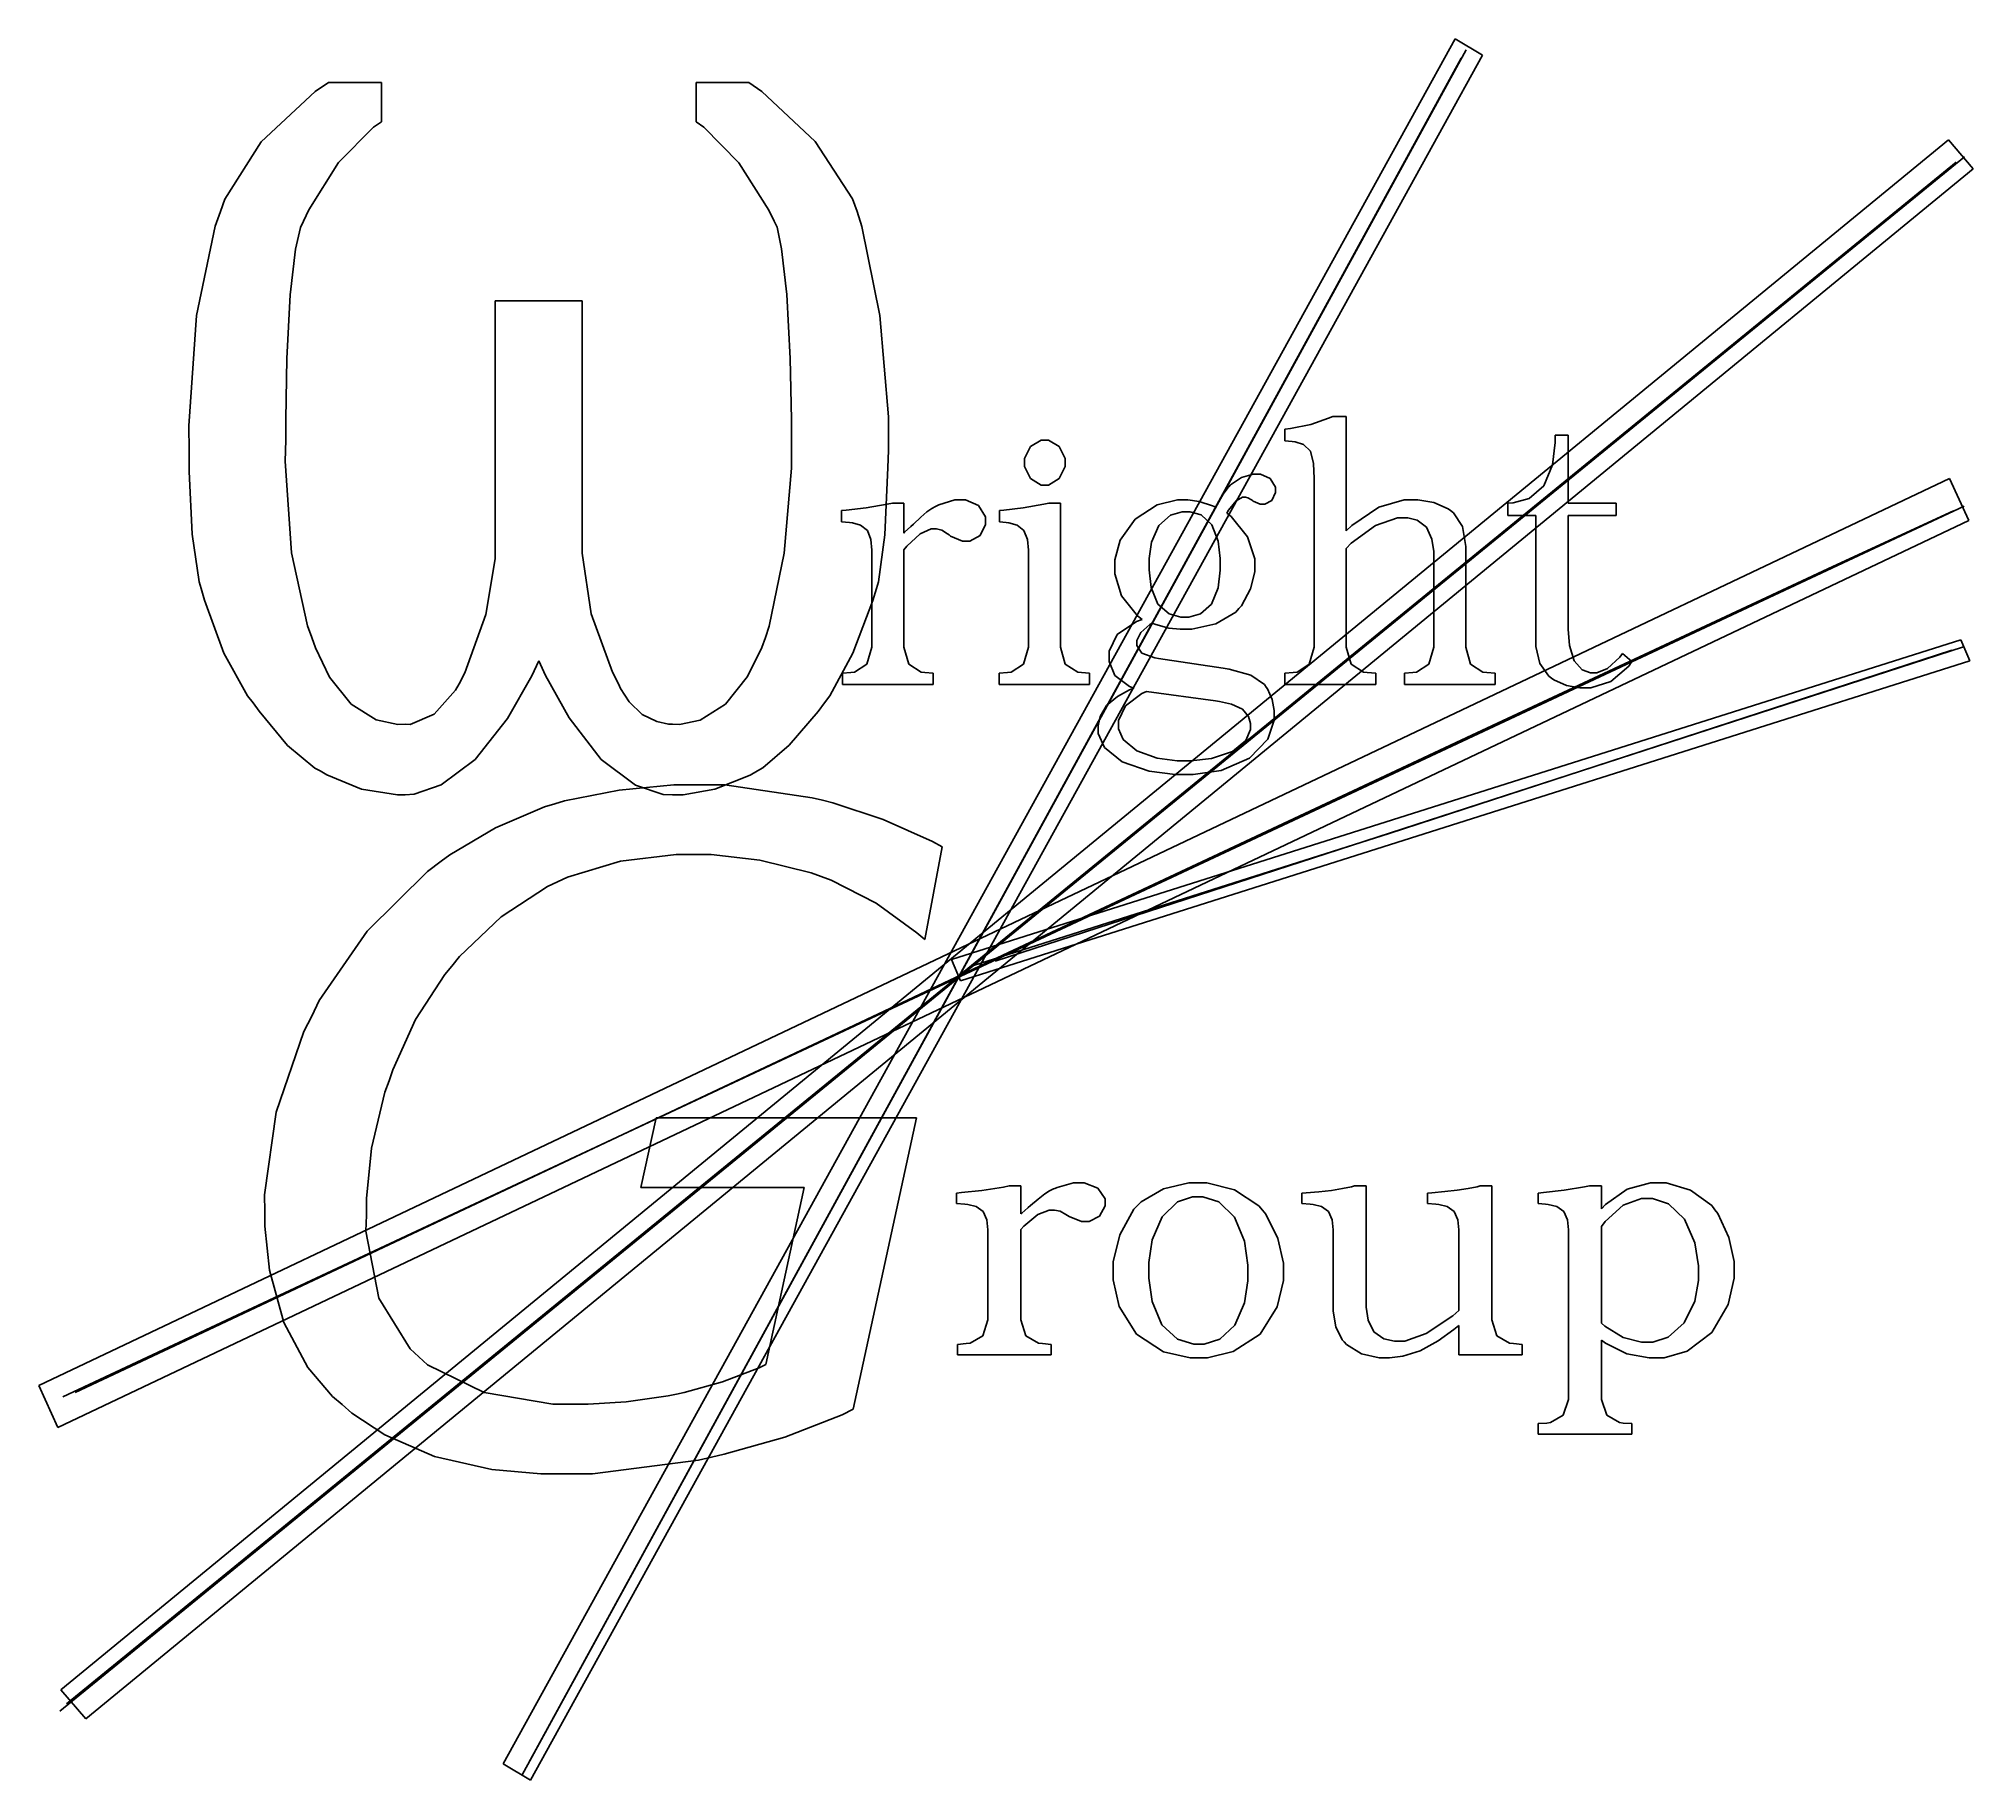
# Model space of a CAD drawing. Extents: x -0.8 to 87.4, y 0.5 to 79.9.
import ezdxf

# ---------------------------------------------------------------- set-up
doc = ezdxf.new("R2010")
doc.units = 0
doc.layers.get('0').update_dxf_attribs({"linetype": 'CONTINUOUS'})

msp = doc.modelspace()

# ---------------------------------------------------------------- linework, layer by layer
at = {"color": 0}
for p, q in [((20.4046, 1.2871), (63.7727, 79.8862)), ((21.2714, 0.7869), (64.2705, 79.3764)), ((63.7727, 79.8862), (65.0131, 79.1379)), ((65.0131, 79.1379), (21.6449, 0.5388)), ((11.8429, 77.4869), (12.4492, 77.8852)), ((12.4492, 77.8852), (14.858, 77.8852)), ((14.858, 77.8852), (14.858, 76.0995)), ((29.1951, 76.0995), (29.1951, 77.8852)), ((29.1951, 77.8852), (31.5984, 77.8852)), ((31.5984, 77.8852), (32.1827, 77.476)), ((9.3775, 75.1886), (11.8429, 77.4869)), ((32.1827, 77.476), (34.6191, 75.2038)), ((14.497, 75.8529), (12.9026, 74.2417)), ((14.858, 76.0995), (14.497, 75.8529)), ((29.5451, 75.8624), (29.1951, 76.0995)), ((31.134, 74.2336), (29.5451, 75.8624)), ((0.2618, 4.6661), (86.2323, 75.274)), ((7.7211, 72.5689), (9.3775, 75.1886)), ((34.6191, 75.2038), (36.3167, 72.5911)), ((86.2323, 75.274), (87.3661, 73.951)), ((0.2053, 3.689), (86.9707, 74.4996)), ((0.5071, 4.0183), (86.5808, 74.2555)), ((86.5808, 74.2555), (0.5071, 4.0183)), ((12.9026, 74.2417), (11.548, 72.0947)), ((32.5038, 72.081), (31.134, 74.2336)), ((87.3661, 73.951), (1.3973, 3.3417)), ((7.5213, 72.0094), (7.7211, 72.5689)), ((36.3167, 72.5911), (36.5319, 72.0094)), ((7.2843, 71.3521), (7.5213, 72.0094)), ((11.3082, 71.5793), (11.1676, 71.2833)), ((11.548, 72.0947), (11.3082, 71.5793)), ((32.7449, 71.5793), (32.5038, 72.081)), ((32.8772, 71.2971), (32.7449, 71.5793)), ((36.5319, 72.0094), (36.7467, 71.3313)), ((6.4354, 67.2758), (7.2843, 71.3521)), ((11.1676, 71.2833), (10.9457, 70.2952)), ((33.0867, 70.3157), (32.8772, 71.2971)), ((36.7467, 71.3313), (37.5652, 67.2814)), ((10.9457, 70.2952), (10.6977, 68.2142)), ((33.3279, 68.2265), (33.0867, 70.3157)), ((10.6977, 68.2142), (10.5544, 65.3232)), ((20.0449, 57.0219), (20.0449, 67.9415)), ((20.0449, 67.9415), (24.0082, 67.9415)), ((24.0082, 67.9415), (24.0082, 57.0219)), ((33.4753, 65.3203), (33.3279, 68.2265)), ((6.0895, 62.2501), (6.4354, 67.2758)), ((37.5652, 67.2814), (37.9539, 62.6593)), ((10.5544, 65.3232), (10.5089, 62.5327)), ((33.5332, 62.5327), (33.4753, 65.3203)), ((37.9539, 62.6593), (37.9539, 61.1173)), ((57.9974, 62.5919), (57.1941, 62.3122)), ((58.1946, 62.6773), (57.9974, 62.5919)), ((58.8063, 62.6773), (58.1946, 62.6773)), ((58.8063, 57.4629), (58.8063, 62.6773)), ((6.1047, 61.1173), (6.0895, 62.2501)), ((10.5089, 62.5327), (10.5089, 61.6024)), ((33.5387, 61.6024), (33.5332, 62.5327)), ((56.2695, 62.133), (56.0116, 62.0984)), ((56.0116, 62.0984), (56.0116, 61.5692)), ((57.1941, 62.3122), (56.2695, 62.133)), ((68.9074, 61.8285), (68.3232, 61.8285)), ((68.3232, 61.8285), (68.3246, 61.4895)), ((68.9074, 58.7252), (68.9074, 61.8285)), ((6.1047, 60.168), (6.1047, 61.1173)), ((10.5089, 61.6024), (10.48, 60.6365)), ((33.5387, 60.3127), (33.5387, 61.6024)), ((37.9539, 61.1173), (37.9307, 60.3497)), ((44.4154, 61.3033), (44.1441, 60.7632)), ((44.9143, 61.6024), (44.4154, 61.3033)), ((45.0811, 61.6024), (44.9143, 61.6024)), ((45.2438, 61.6024), (45.0811, 61.6024)), ((45.7316, 61.3033), (45.2438, 61.6024)), ((46.0015, 60.7632), (45.7316, 61.3033)), ((56.0116, 61.5692), (56.3481, 61.5364)), ((56.3481, 61.5364), (56.4776, 61.5184)), ((56.4776, 61.5184), (56.8621, 61.3943)), ((56.8621, 61.3943), (57.1694, 61.087)), ((57.1694, 61.087), (57.3155, 60.5289)), ((68.3246, 61.4895), (68.2032, 60.4668)), ((6.237, 57.3169), (6.1047, 60.168)), ((10.48, 60.6365), (10.7611, 56.4624)), ((33.2025, 56.4416), (33.5387, 60.3127)), ((37.9307, 60.3497), (37.7832, 57.2823)), ((44.1441, 60.7632), (44.1441, 60.5825)), ((44.1441, 60.5825), (44.1441, 60.3994)), ((44.1441, 60.3994), (44.4154, 59.8456)), ((45.7316, 59.8456), (46.0015, 60.3994)), ((46.0015, 60.5825), (46.0015, 60.7632)), ((46.0015, 60.3994), (46.0015, 60.5825)), ((54.5663, 60.0534), (54.0371, 59.8992)), ((54.7441, 60.0534), (54.5663, 60.0534)), ((54.894, 60.0534), (54.7441, 60.0534)), ((55.3462, 59.847), (54.894, 60.0534)), ((57.3155, 60.5289), (57.3472, 59.8537)), ((68.2032, 60.4668), (67.8106, 59.5147)), ((-0.7538, 18.5277), (86.2859, 59.847)), ((44.4154, 59.8456), (44.9143, 59.5408)), ((44.9143, 59.5408), (45.0811, 59.5408)), ((45.0811, 59.5408), (45.2438, 59.5408)), ((45.2438, 59.5408), (45.7316, 59.8456)), ((53.2035, 59.1414), (52.9428, 58.6782)), ((53.4088, 59.4237), (53.2035, 59.1414)), ((53.4539, 59.4748), (53.4088, 59.4237)), ((53.5312, 59.5644), (53.4539, 59.4748)), ((54.0371, 59.8992), (53.5312, 59.5644)), ((55.5763, 59.4526), (55.3462, 59.847)), ((55.4164, 58.8518), (55.5763, 59.2032)), ((55.5763, 59.3203), (55.5763, 59.4526)), ((55.5763, 59.2032), (55.5763, 59.3203)), ((57.3472, 59.8537), (57.3458, 59.629)), ((57.3458, 59.629), (57.3458, 52.4192)), ((67.8106, 59.5147), (67.1326, 58.9428)), ((86.2859, 59.847), (87.165, 57.9286)), ((0.35, 18.0041), (86.9569, 58.5929)), ((36.0274, 58.4013), (35.8126, 58.3833)), ((35.8126, 58.3833), (35.8126, 57.8707)), ((36.9369, 58.5047), (36.0274, 58.4013)), ((37.8947, 58.674), (36.9369, 58.5047)), ((38.1332, 58.7252), (37.8947, 58.674)), ((38.6514, 58.7252), (38.1332, 58.7252)), ((38.6514, 57.3634), (38.6514, 58.7252)), ((39.7069, 58.3336), (39.4201, 58.0856)), ((39.9232, 58.4839), (39.7069, 58.3336)), ((40.101, 58.5763), (39.9232, 58.4839)), ((40.1616, 58.6038), (40.101, 58.5763)), ((40.2537, 58.6507), (40.1616, 58.6038)), ((40.9801, 58.8793), (40.2537, 58.6507)), ((41.2531, 58.8793), (40.9801, 58.8793)), ((41.4542, 58.8793), (41.2531, 58.8793)), ((42.0578, 58.6133), (41.4542, 58.8793)), ((42.3718, 58.0983), (42.0578, 58.6133)), ((43.211, 58.4013), (43.0086, 58.3833)), ((43.0086, 58.3833), (43.0086, 57.8707)), ((44.0877, 58.5114), (43.211, 58.4013)), ((45.0289, 58.6782), (44.0877, 58.5114)), ((45.2632, 58.7252), (45.0289, 58.6782)), ((45.7867, 58.7252), (45.2632, 58.7252)), ((45.7867, 52.4192), (45.7867, 58.7252)), ((50.1908, 58.6437), (49.1864, 57.996)), ((51.1168, 58.8793), (50.1908, 58.6437)), ((50.268, 57.7024), (50.7944, 58.1723)), ((50.7944, 58.1723), (51.3249, 58.3336)), ((51.4255, 58.8793), (51.1168, 58.8793)), ((51.3249, 58.3336), (51.5027, 58.3336)), ((51.5938, 58.8793), (51.4255, 58.8793)), ((51.5027, 58.3336), (51.6749, 58.3336)), ((52.1021, 58.8038), (51.5938, 58.8793)), ((51.6749, 58.3336), (52.1931, 58.1865)), ((52.717, 58.601), (52.1021, 58.8038)), ((52.1931, 58.1865), (52.6824, 57.7398)), ((52.8697, 58.5378), (52.717, 58.601)), ((52.9428, 58.6782), (52.8697, 58.5378)), ((53.3605, 58.2676), (53.4416, 58.3985)), ((53.5601, 58.1173), (53.3605, 58.2676)), ((53.4416, 58.3985), (53.793, 58.8285)), ((53.793, 58.8285), (54.0798, 58.995)), ((54.0798, 58.995), (54.1761, 58.995)), ((54.1761, 58.995), (54.2135, 58.995)), ((54.2135, 58.995), (54.325, 58.9703)), ((54.325, 58.9703), (54.4834, 58.8793)), ((54.4834, 58.8793), (54.5289, 58.8465)), ((54.5289, 58.8465), (54.5715, 58.8162)), ((54.5715, 58.8162), (54.8859, 58.6754)), ((54.8859, 58.6754), (54.9921, 58.6754)), ((54.9921, 58.6754), (55.0982, 58.6754)), ((55.0982, 58.6754), (55.4164, 58.8518)), ((60.2904, 58.535), (59.0557, 57.7053)), ((61.4468, 58.8793), (60.2904, 58.535)), ((61.8324, 58.8793), (61.4468, 58.8793)), ((62.0723, 58.8793), (61.8324, 58.8793)), ((62.7959, 58.7541), (62.0723, 58.8793)), ((63.445, 58.4648), (62.7959, 58.7541)), ((63.5522, 58.3833), (63.445, 58.4648)), ((63.6834, 58.2856), (63.5522, 58.3833)), ((64.0955, 57.6612), (63.6834, 58.2856)), ((66.4023, 58.7361), (66.1568, 58.7252)), ((66.1568, 58.7252), (66.1568, 58.1628)), ((66.1568, 58.1628), (67.4469, 58.1628)), ((67.1326, 58.9428), (66.4023, 58.7361)), ((67.4469, 58.1628), (67.4469, 52.4577)), ((71.1013, 58.7252), (68.9074, 58.7252)), ((68.9074, 53.2405), (68.9074, 58.1628)), ((68.9074, 58.1628), (71.1013, 58.1628)), ((71.1013, 58.1628), (71.1013, 58.7252)), ((87.165, 57.9286), (0.1254, 16.6095)), ((6.5498, 55.1448), (6.237, 57.3169)), ((35.8126, 57.8707), (36.1819, 57.8376)), ((36.1819, 57.8376), (36.3072, 57.8224)), ((36.3072, 57.8224), (36.6818, 57.7219)), ((36.6818, 57.7219), (36.9919, 57.4834)), ((36.9919, 57.4834), (37.1507, 57.0713)), ((37.7832, 57.2823), (37.5035, 55.1476)), ((38.6898, 57.3966), (38.6514, 57.3634)), ((38.9654, 57.6584), (38.6898, 57.3966)), ((38.7904, 56.7669), (39.401, 57.3292)), ((38.9763, 57.6668), (38.9654, 57.6584)), ((39.0867, 57.7716), (38.9763, 57.6668)), ((39.4201, 58.0856), (39.0867, 57.7716)), ((39.401, 57.3292), (39.9009, 57.5511)), ((39.9009, 57.5511), (40.0678, 57.5511)), ((40.0678, 57.5511), (40.1465, 57.5511)), ((40.1465, 57.5511), (40.3835, 57.4957)), ((40.3835, 57.4957), (40.6439, 57.3306)), ((40.6439, 57.3306), (40.7127, 57.2752)), ((42.1252, 57.2534), (42.3718, 57.7578)), ((42.3718, 57.9258), (42.3718, 58.0983)), ((42.3718, 57.7578), (42.3718, 57.9258)), ((43.0086, 57.8707), (43.3116, 57.8376)), ((43.3116, 57.8376), (43.4386, 57.8224)), ((43.4386, 57.8224), (43.8132, 57.7219)), ((43.8132, 57.7219), (44.1247, 57.4834)), ((44.1247, 57.4834), (44.2817, 57.0713)), ((49.1864, 57.996), (48.5084, 57.0343)), ((49.9403, 56.9528), (50.268, 57.7024)), ((52.6824, 57.7398), (52.9717, 56.9902)), ((54.2988, 57.1846), (53.5601, 58.1173)), ((59.0557, 57.7053), (58.8063, 57.4629)), ((59.0338, 56.8978), (60.143, 57.7123)), ((60.143, 57.7123), (61.1325, 58.0581)), ((61.1325, 58.0581), (61.4634, 58.0581)), ((61.4634, 58.0581), (61.6066, 58.0581)), ((61.6066, 58.0581), (62.0391, 57.9508)), ((62.0391, 57.9508), (62.4526, 57.627)), ((62.4526, 57.627), (62.702, 57.0893)), ((64.2468, 56.7475), (64.0955, 57.6612)), ((10.7611, 56.4624), (11.4956, 53.1414)), ((20.0449, 56.1813), (20.0449, 57.0219)), ((24.0082, 57.0219), (23.9999, 56.4487)), ((23.9999, 56.4487), (24.4092, 53.6815)), ((32.5245, 53.1206), (33.2025, 56.4416)), ((37.1507, 57.0713), (37.1962, 56.5877)), ((37.1962, 56.5877), (37.1962, 56.4265)), ((37.1962, 56.4265), (37.1962, 52.4192)), ((38.6514, 56.5976), (38.7904, 56.7669)), ((38.6514, 52.4192), (38.6514, 56.5976)), ((40.7127, 57.2752), (40.7818, 57.2244)), ((40.7818, 57.2244), (41.3286, 56.9888)), ((41.3286, 56.9888), (41.5121, 56.9888)), ((41.5121, 56.9888), (41.6648, 56.9888)), ((41.6648, 56.9888), (42.1252, 57.2534)), ((44.2817, 57.0713), (44.3258, 56.5877)), ((44.3258, 56.5877), (44.3258, 56.4265)), ((44.3258, 56.4265), (44.3258, 52.4192)), ((48.5084, 57.0343), (48.2618, 56.1453)), ((49.827, 56.1993), (49.9403, 56.9528)), ((52.9717, 56.9902), (53.0684, 56.1964)), ((54.6393, 56.1827), (54.2988, 57.1846)), ((58.8063, 56.6635), (59.0338, 56.8978)), ((58.8063, 52.4192), (58.8063, 56.6635)), ((62.702, 57.0893), (62.7863, 56.527)), ((62.7863, 56.527), (62.7863, 56.3383)), ((64.2468, 56.443), (64.2468, 56.7475)), ((64.2468, 52.4192), (64.2468, 56.443)), ((19.6164, 53.6582), (20.0449, 56.1813)), ((48.2618, 56.1453), (48.2618, 55.8479)), ((48.2618, 55.8479), (48.2618, 55.5113)), ((49.827, 55.947), (49.827, 56.1993)), ((49.827, 55.681), (49.827, 55.947)), ((49.9251, 54.8816), (49.827, 55.681)), ((53.0684, 55.6673), (52.9689, 54.8749)), ((53.0684, 56.1964), (53.0684, 55.9304)), ((53.0684, 55.9304), (53.0684, 55.6673)), ((54.4449, 54.8199), (54.6393, 55.5914)), ((54.6393, 55.8479), (54.6393, 56.1827)), ((54.6393, 55.5914), (54.6393, 55.8479)), ((62.7863, 56.3383), (62.7863, 52.4192)), ((6.6394, 54.8446), (6.5498, 55.1448)), ((6.8006, 54.2988), (6.6394, 54.8446)), ((37.4138, 54.8446), (37.2442, 54.296)), ((37.5035, 55.1476), (37.4138, 54.8446)), ((48.2618, 55.5113), (48.5662, 54.5013)), ((50.2267, 54.1253), (49.9251, 54.8816)), ((52.9689, 54.8749), (52.6729, 54.1239)), ((54.0286, 54.0424), (54.4449, 54.8199)), ((7.684, 51.8887), (6.8006, 54.2988)), ((37.2442, 54.296), (36.3238, 51.8968)), ((48.5662, 54.5013), (49.295, 53.5852)), ((50.7351, 53.6758), (50.2267, 54.1253)), ((52.6729, 54.1239), (52.1698, 53.6758)), ((52.8697, 53.2211), (53.7778, 53.7655)), ((53.7778, 53.7655), (53.9171, 53.9186)), ((53.9171, 53.9186), (54.0286, 54.0424)), ((11.4956, 53.1414), (11.694, 52.6009)), ((18.6573, 50.9997), (19.6164, 53.6582)), ((24.4092, 53.6815), (25.3862, 51.0219)), ((32.3536, 52.6009), (32.5245, 53.1206)), ((49.2495, 53.3344), (48.3676, 52.736)), ((49.5074, 53.4278), (49.2495, 53.3344)), ((49.295, 53.5852), (49.5074, 53.4278)), ((49.4467, 52.8327), (49.8546, 53.1936)), ((49.8546, 53.1936), (49.965, 53.2571)), ((49.965, 53.2571), (50.1234, 53.2021)), ((50.1234, 53.2021), (50.7298, 53.0366)), ((50.7298, 53.0366), (51.2382, 52.9816)), ((51.277, 53.527), (50.7351, 53.6758)), ((51.2382, 52.9816), (51.4092, 52.9816)), ((51.4586, 53.527), (51.277, 53.527)), ((51.4092, 52.9816), (51.7744, 52.9816)), ((51.6364, 53.527), (51.4586, 53.527)), ((52.1698, 53.6758), (51.6364, 53.527)), ((51.7744, 52.9816), (52.8697, 53.2211)), ((68.9074, 52.9897), (68.9074, 53.2405)), ((68.9762, 52.2358), (68.9074, 52.9897)), ((11.694, 52.6009), (11.8497, 52.1381)), ((11.8497, 52.1381), (12.4919, 50.8042)), ((31.5254, 50.8317), (32.1882, 52.1451)), ((32.1882, 52.1451), (32.3536, 52.6009)), ((37.1962, 52.1614), (36.9715, 51.387)), ((37.1962, 52.4192), (37.1962, 52.1614)), ((38.6514, 52.1614), (38.6514, 52.4192)), ((38.8758, 51.387), (38.6514, 52.1614)), ((40.8245, 37.9331), (86.7971, 52.5046)), ((42.8142, 37.8629), (86.9213, 52.1836)), ((44.3258, 52.1614), (44.1029, 51.387)), ((44.3258, 52.4192), (44.3258, 52.1614)), ((45.7867, 52.1614), (45.7867, 52.4192)), ((46.0086, 51.387), (45.7867, 52.1614)), ((48.3676, 52.736), (48.0025, 51.9783)), ((49.2594, 52.4729), (49.4467, 52.8327)), ((49.2594, 52.3529), (49.2594, 52.4729)), ((49.2594, 52.2386), (49.2594, 52.3529)), ((49.4993, 51.8954), (49.2594, 52.2386)), ((57.3458, 52.1614), (57.1225, 51.387)), ((57.3458, 52.4192), (57.3458, 52.1614)), ((58.8063, 52.1614), (58.8063, 52.4192)), ((59.0282, 51.387), (58.8063, 52.1614)), ((62.7863, 52.1614), (62.563, 51.387)), ((62.7863, 52.4192), (62.7863, 52.1614)), ((64.2468, 52.1614), (64.2468, 52.4192)), ((64.4687, 51.387), (64.2468, 52.1614)), ((67.4469, 52.4577), (67.4469, 52.1988)), ((67.4469, 52.1988), (67.6148, 51.4188)), ((69.19, 51.5359), (68.9762, 52.2358)), ((86.7971, 52.5046), (87.2024, 51.5359)), ((8.7547, 49.9403), (7.684, 51.8887)), ((22.0238, 51.5373), (21.7096, 50.8635)), ((22.3325, 50.8716), (22.0238, 51.5373)), ((36.3238, 51.8968), (35.2764, 49.9484)), ((36.9715, 51.387), (36.4105, 51.0247)), ((39.4367, 51.0247), (38.8758, 51.387)), ((87.2024, 51.5359), (41.2295, 36.9644)), ((44.1029, 51.387), (43.542, 51.0247)), ((46.5709, 51.0247), (46.0086, 51.387)), ((48.0025, 51.9783), (48.0025, 51.7246)), ((48.0025, 51.7246), (48.0025, 51.5126)), ((48.0025, 51.5126), (48.2685, 50.8744)), ((50.0849, 51.6791), (49.4993, 51.8954)), ((50.2571, 51.653), (50.0849, 51.6791)), ((53.195, 51.212), (50.2571, 51.653)), ((53.4638, 51.1694), (53.195, 51.212)), ((54.453, 50.8868), (53.4638, 51.1694)), ((57.1225, 51.387), (56.5616, 51.0247)), ((59.5905, 51.0247), (59.0282, 51.387)), ((62.563, 51.387), (62.0021, 51.0247)), ((65.0311, 51.0247), (64.4687, 51.387)), ((67.6148, 51.4188), (68.0297, 50.8385)), ((69.5484, 51.1253), (69.19, 51.5359)), ((69.9311, 50.9916), (69.5484, 51.1253)), ((70.703, 51.1859), (70.2194, 50.9916)), ((71.2639, 51.7123), (70.703, 51.1859)), ((70.8586, 50.6042), (71.6732, 51.3031)), ((71.3934, 51.8791), (71.2639, 51.7123)), ((71.8125, 51.5041), (71.3934, 51.8791)), ((71.6732, 51.3031), (71.8125, 51.5041)), ((12.4919, 50.8042), (13.4731, 49.5639)), ((18.2259, 50.1992), (18.3913, 50.5008)), ((18.3913, 50.5008), (18.6573, 50.9997)), ((21.7096, 50.8635), (20.603, 48.9148)), ((23.4142, 48.9423), (22.3325, 50.8716)), ((25.3862, 51.0219), (25.6618, 50.5008)), ((25.6618, 50.5008), (25.7542, 50.2818)), ((25.7542, 50.2818), (26.14, 49.6686)), ((30.5235, 49.5723), (31.5254, 50.8317)), ((36.2423, 51.0081), (35.8567, 50.975)), ((35.8567, 50.975), (35.8567, 50.4624)), ((35.8567, 50.4624), (39.9905, 50.4624)), ((36.4105, 51.0247), (36.2423, 51.0081)), ((39.6049, 51.0081), (39.4367, 51.0247)), ((39.9905, 50.975), (39.6049, 51.0081)), ((39.9905, 50.4624), (39.9905, 50.975)), ((43.3723, 51.0081), (42.992, 50.975)), ((42.992, 50.975), (42.992, 50.4624)), ((42.992, 50.4624), (47.1096, 50.4624)), ((43.542, 51.0247), (43.3723, 51.0081)), ((46.7402, 51.0081), (46.5709, 51.0247)), ((47.1096, 50.975), (46.7402, 51.0081)), ((47.1096, 50.4624), (47.1096, 50.975)), ((48.2685, 50.8744), (48.926, 50.3728)), ((48.926, 50.3728), (49.1215, 50.2916)), ((49.1215, 50.2916), (48.9327, 50.213)), ((55.0774, 50.4567), (54.453, 50.8868)), ((55.1628, 50.341), (55.0774, 50.4567)), ((55.2192, 50.2613), (55.1628, 50.341)), ((55.4232, 49.7872), (55.2192, 50.2613)), ((56.3922, 51.0081), (56.0116, 50.975)), ((56.0116, 50.975), (56.0116, 50.4624)), ((56.0116, 50.4624), (60.1458, 50.4624)), ((56.5616, 51.0247), (56.3922, 51.0081)), ((59.7598, 51.0081), (59.5905, 51.0247)), ((60.1458, 50.975), (59.7598, 51.0081)), ((60.1458, 50.4624), (60.1458, 50.975)), ((61.8324, 51.0081), (61.4521, 50.975)), ((61.4521, 50.975), (61.4521, 50.4624)), ((61.4521, 50.4624), (65.5807, 50.4624)), ((62.0021, 51.0247), (61.8324, 51.0081)), ((65.2004, 51.0081), (65.0311, 51.0247)), ((65.5807, 50.975), (65.2004, 51.0081)), ((65.5807, 50.4624), (65.5807, 50.975)), ((68.0297, 50.8385), (68.1524, 50.7545)), ((68.1524, 50.7545), (68.253, 50.6815)), ((68.253, 50.6815), (68.8414, 50.4225)), ((68.8414, 50.4225), (69.445, 50.3079)), ((69.445, 50.3079), (69.6461, 50.3079)), ((69.6461, 50.3079), (69.9491, 50.3079)), ((70.0595, 50.9916), (69.9311, 50.9916)), ((69.9491, 50.3079), (70.8586, 50.6042)), ((70.2194, 50.9916), (70.0595, 50.9916)), ((9.0096, 49.6245), (8.7547, 49.9403)), ((9.2852, 49.2457), (9.0096, 49.6245)), ((13.4731, 49.5639), (14.6251, 48.8541)), ((17.2641, 49.1105), (18.2259, 50.1992)), ((26.14, 49.6686), (26.7298, 49.0996)), ((29.3784, 48.8403), (30.5235, 49.5723)), ((35.0435, 49.6245), (34.7514, 49.2372)), ((35.2764, 49.9484), (35.0435, 49.6245)), ((47.8882, 49.4993), (47.5989, 49.0114)), ((48.3898, 49.9195), (47.8882, 49.4993)), ((48.9327, 50.213), (48.3898, 49.9195)), ((48.4325, 48.8251), (48.7564, 49.4866)), ((48.7564, 49.4866), (49.4979, 50.0518)), ((49.4979, 50.0518), (49.7057, 50.1371)), ((49.7057, 50.1371), (52.8532, 49.7127)), ((52.8532, 49.7127), (53.0366, 49.688)), ((53.0366, 49.688), (53.5824, 49.5625)), ((53.5824, 49.5625), (54.0741, 49.3324)), ((55.5156, 49.2855), (55.4232, 49.7872)), ((10.582, 47.6913), (9.2852, 49.2457)), ((14.6251, 48.8541), (15.6118, 48.6435)), ((15.6118, 48.6435), (15.9384, 48.6544)), ((15.9384, 48.6544), (16.1699, 48.6449)), ((16.1699, 48.6449), (17.2641, 49.1105)), ((20.603, 48.9148), (19.1286, 47.0408)), ((24.8736, 47.0531), (23.4142, 48.9423)), ((26.7298, 49.0996), (27.3995, 48.7701)), ((27.3995, 48.7701), (27.9397, 48.6586)), ((27.9397, 48.6586), (28.1202, 48.6544)), ((28.1202, 48.6544), (28.4289, 48.6336)), ((28.4289, 48.6336), (29.3784, 48.8403)), ((34.7514, 49.2372), (33.4284, 47.7008)), ((47.5989, 49.0114), (47.5065, 48.5786)), ((47.5065, 48.5786), (47.5065, 48.4339)), ((48.4325, 48.6047), (48.4325, 48.8251)), ((48.4325, 48.442), (48.4325, 48.6047)), ((54.0741, 49.3324), (54.3525, 49.0086)), ((54.3525, 49.0086), (54.4407, 48.6819)), ((54.4407, 48.6819), (54.4407, 48.5719)), ((54.4407, 48.5719), (54.4407, 48.4078)), ((55.2263, 47.975), (55.5156, 48.8322)), ((55.5156, 49.1172), (55.5156, 49.2855)), ((55.5156, 48.8322), (55.5156, 49.1172)), ((11.8181, 46.6492), (10.582, 47.6913)), ((33.4284, 47.7008), (32.2227, 46.6644)), ((47.5065, 48.4339), (47.5065, 48.2244)), ((47.5065, 48.2244), (47.7919, 47.5933)), ((47.7919, 47.5933), (48.5937, 46.936)), ((48.6488, 47.9503), (48.4325, 48.442)), ((49.2594, 47.4377), (48.6488, 47.9503)), ((54.2258, 47.9143), (53.6166, 47.414)), ((54.4407, 48.4078), (54.2258, 47.9143)), ((54.4022, 47.1039), (55.2263, 47.975)), ((19.1286, 47.0408), (17.581, 45.89)), ((26.4322, 45.8819), (24.8736, 47.0531)), ((48.5937, 46.936), (49.827, 46.5088)), ((50.1992, 47.1039), (49.2594, 47.4377)), ((51.1059, 46.9844), (50.1992, 47.1039)), ((51.4092, 46.9844), (51.1059, 46.9844)), ((51.7218, 46.9844), (51.4092, 46.9844)), ((52.6616, 47.0958), (51.7218, 46.9844)), ((53.6166, 47.414), (52.6616, 47.0958)), ((53.1082, 46.5501), (54.4022, 47.1039)), ((12.0633, 46.5268), (11.8181, 46.6492)), ((12.3748, 46.3462), (12.0633, 46.5268)), ((13.9485, 45.6942), (12.3748, 46.3462)), ((17.581, 45.89), (16.3532, 45.4671)), ((25.6894, 45.6544), (28.1795, 45.8943)), ((27.6944, 45.4572), (26.4322, 45.8819)), ((28.1795, 45.8943), (29.0105, 45.8943)), ((29.0105, 45.8943), (30.496, 45.8943)), ((31.6508, 46.3324), (30.0454, 45.6918)), ((30.496, 45.8943), (34.4785, 45.3072)), ((31.9898, 46.5268), (31.6508, 46.3324)), ((32.2227, 46.6644), (31.9898, 46.5268)), ((49.827, 46.5088), (51.0134, 46.3557)), ((51.0134, 46.3557), (51.4092, 46.3557)), ((51.4092, 46.3557), (51.8336, 46.3557)), ((51.8336, 46.3557), (53.1082, 46.5501)), ((15.5925, 45.4297), (13.9485, 45.6942)), ((15.9384, 45.441), (15.5925, 45.4297)), ((16.3532, 45.4671), (15.9384, 45.441)), ((22.2911, 44.8853), (22.7597, 45.0289)), ((22.7597, 45.0289), (23.202, 45.157)), ((23.202, 45.157), (25.6894, 45.6544)), ((28.1202, 45.441), (27.6944, 45.4572)), ((28.6012, 45.441), (28.1202, 45.441)), ((30.0454, 45.6918), (28.6012, 45.441)), ((34.4785, 45.3072), (34.9526, 45.1887)), ((34.9526, 45.1887), (35.4129, 45.0716)), ((35.4129, 45.0716), (37.7155, 44.3068)), ((20.0477, 43.9388), (22.2911, 44.8853)), ((37.7155, 44.3068), (39.9602, 43.3077)), ((17.9696, 42.6999), (20.0477, 43.9388)), ((39.9602, 43.3077), (40.3931, 43.0721)), ((16.9554, 41.9407), (17.5838, 42.4106)), ((17.5838, 42.4106), (17.9696, 42.6999)), ((25.75, 42.4092), (23.3302, 41.6856)), ((28.2856, 42.7193), (25.75, 42.4092)), ((29.1317, 42.7193), (28.2856, 42.7193)), ((29.8704, 42.7193), (29.1317, 42.7193)), ((32.0862, 42.4628), (29.8704, 42.7193)), ((34.4317, 41.8828), (32.0862, 42.4628)), ((40.3931, 43.0721), (39.6049, 38.8387)), ((14.2021, 39.2314), (16.9554, 41.9407)), ((22.881, 41.4789), (22.4221, 41.2584)), ((23.3302, 41.6856), (22.881, 41.4789)), ((34.8919, 41.7216), (34.4317, 41.8828)), ((35.3413, 41.5562), (34.8919, 41.7216)), ((37.3902, 40.5045), (35.3413, 41.5562)), ((22.4221, 41.2584), (20.3123, 39.8762)), ((20.3123, 39.8762), (18.4106, 38.0668)), ((39.2494, 39.1541), (37.3902, 40.5045)), ((12.0206, 36.062), (14.2021, 39.2314)), ((39.6049, 38.8387), (39.2494, 39.1541)), ((18.4106, 38.0668), (18.0578, 37.6315)), ((41.2295, 36.9644), (40.8245, 37.9331)), ((17.7381, 37.2456), (16.4138, 35.1937)), ((18.0578, 37.6315), (17.7381, 37.2456)), ((11.3247, 34.6577), (11.6803, 35.3603)), ((11.6803, 35.3603), (12.0206, 36.062)), ((10.0597, 30.9838), (11.3247, 34.6577)), ((16.4138, 35.1937), (15.3817, 32.9131)), ((15.3817, 32.9131), (15.208, 32.4115)), ((15.0192, 31.8878), (14.4074, 29.344)), ((15.208, 32.4115), (15.0192, 31.8878)), ((9.5333, 27.2121), (10.0597, 30.9838)), ((26.6788, 27.5498), (27.3734, 30.7248)), ((27.3734, 30.7248), (39.2356, 30.7248)), ((39.2356, 30.7248), (36.347, 17.4405)), ((14.4074, 29.344), (14.1718, 27.0523)), ((34.1092, 27.5498), (26.6788, 27.5498)), ((32.3674, 19.4855), (34.1092, 27.5498)), ((42.212, 27.4092), (41.275, 27.3127)), ((43.1987, 27.5676), (42.212, 27.4092)), ((43.4453, 27.6159), (43.1987, 27.5676)), ((43.9801, 27.6159), (43.4453, 27.6159)), ((43.9801, 26.3481), (43.9801, 27.6159)), ((45.2907, 27.394), (45.0674, 27.2521)), ((45.4723, 27.4808), (45.2907, 27.394)), ((45.5344, 27.5057), (45.4723, 27.4808)), ((45.6297, 27.5483), (45.5344, 27.5057)), ((46.3779, 27.7592), (45.6297, 27.5483)), ((46.6591, 27.7592), (46.3779, 27.7592)), ((46.8672, 27.7592), (46.6591, 27.7592)), ((47.4941, 27.5098), (46.8672, 27.7592)), ((47.8166, 27.0316), (47.4941, 27.5098)), ((50.4843, 27.4919), (49.4591, 26.8938)), ((51.6378, 27.7592), (50.4843, 27.4919)), ((52.0238, 27.7592), (51.6378, 27.7592)), ((52.4482, 27.7592), (52.0238, 27.7592)), ((53.7214, 27.4367), (52.4482, 27.7592)), ((54.8224, 26.7174), (53.7214, 27.4367)), ((57.5564, 27.3541), (56.9778, 27.31)), ((58.1283, 27.4147), (57.5564, 27.3541)), ((58.626, 27.4974), (58.1283, 27.4147)), ((59.0405, 27.5842), (58.626, 27.4974)), ((59.1785, 27.6159), (59.0405, 27.5842)), ((59.7133, 27.6159), (59.1785, 27.6159)), ((59.7133, 22.2856), (59.7133, 27.6159)), ((63.2919, 27.3596), (62.7034, 27.3113)), ((63.8623, 27.4188), (63.2919, 27.3596)), ((64.353, 27.4987), (63.8623, 27.4188)), ((64.7637, 27.5842), (64.353, 27.4987)), ((64.9002, 27.6159), (64.7637, 27.5842)), ((65.4403, 27.6159), (64.9002, 27.6159)), ((65.4403, 21.751), (65.4403, 27.6159)), ((68.7243, 27.4216), (67.7817, 27.3169)), ((69.6613, 27.5718), (68.7243, 27.4216)), ((69.8913, 27.6159), (69.6613, 27.5718)), ((70.4314, 27.6159), (69.8913, 27.6159)), ((70.4314, 26.5686), (70.4314, 27.6159)), ((71.5973, 27.4684), (70.6092, 26.7711)), ((72.6613, 27.7592), (71.5973, 27.4684)), ((73.0169, 27.7592), (72.6613, 27.7592)), ((73.382, 27.7592), (73.0169, 27.7592)), ((74.4774, 27.4326), (73.382, 27.7592)), ((75.4546, 26.7257), (74.4774, 27.4326)), ((9.5471, 26.4583), (9.5333, 27.2121)), ((9.5471, 25.7886), (9.5471, 26.4583)), ((14.1718, 27.0523), (14.1718, 26.2874)), ((41.275, 27.3127), (41.0531, 27.2962)), ((41.0531, 27.2962), (41.0531, 26.8222)), ((41.0531, 26.8222), (41.4334, 26.7891)), ((41.4334, 26.7891), (41.5629, 26.7753)), ((41.5629, 26.7753), (41.9488, 26.6802)), ((41.9488, 26.6802), (42.2684, 26.4597)), ((42.2684, 26.4597), (42.4296, 26.0739)), ((44.3039, 26.6223), (44.02, 26.3798)), ((44.3163, 26.6292), (44.3039, 26.6223)), ((44.4292, 26.727), (44.3163, 26.6292)), ((44.7738, 27.0192), (44.4292, 26.727)), ((44.753, 26.3136), (45.2684, 26.519)), ((45.0674, 27.2521), (44.7738, 27.0192)), ((45.2684, 26.519), (45.441, 26.519)), ((45.441, 26.519), (45.5221, 26.519)), ((45.5221, 26.519), (45.7673, 26.4708)), ((45.7673, 26.4708), (46.0361, 26.3178)), ((47.5629, 26.242), (47.8166, 26.7147)), ((47.8166, 26.8718), (47.8166, 27.0316)), ((47.8166, 26.7147), (47.8166, 26.8718)), ((49.1338, 26.5534), (48.4932, 25.3904)), ((49.3007, 26.7284), (49.1338, 26.5534)), ((49.4591, 26.8938), (49.3007, 26.7284)), ((50.4126, 26.213), (51.1168, 26.8883)), ((51.1168, 26.8883), (51.8086, 27.1253)), ((51.8086, 27.1253), (52.0404, 27.1253)), ((52.0404, 27.1253), (52.2785, 27.1253)), ((52.2785, 27.1253), (52.9978, 26.8883)), ((52.9978, 26.8883), (53.7161, 26.202)), ((54.9892, 26.519), (54.8224, 26.7174)), ((55.1353, 26.3371), (54.9892, 26.519)), ((56.9778, 27.31), (56.7863, 27.2962)), ((56.7863, 27.2962), (56.7863, 26.8222)), ((56.7863, 26.8222), (57.1666, 26.7891)), ((57.1666, 26.7891), (57.2961, 26.7753)), ((57.2961, 26.7753), (57.682, 26.6802)), ((57.682, 26.6802), (58.0016, 26.4597)), ((58.0016, 26.4597), (58.1628, 26.0739)), ((62.7034, 27.3113), (62.508, 27.2962)), ((62.508, 27.2962), (62.508, 26.8222)), ((62.508, 26.8222), (62.8883, 26.7891)), ((62.8883, 26.7891), (63.0178, 26.7753)), ((63.0178, 26.7753), (63.4037, 26.6802)), ((63.4037, 26.6802), (63.7233, 26.4597)), ((63.7233, 26.4597), (63.8845, 26.0739)), ((67.7817, 27.3169), (67.5488, 27.2962)), ((67.5488, 27.2962), (67.5488, 26.8222)), ((67.5488, 26.8222), (67.8794, 26.7891)), ((67.8794, 26.7891), (68.0089, 26.7753)), ((68.0089, 26.7753), (68.3962, 26.6802)), ((68.3962, 26.6802), (68.7172, 26.4597)), ((68.7172, 26.4597), (68.8799, 26.0739)), ((70.6092, 26.7711), (70.4314, 26.5686)), ((70.5982, 26.0008), (71.4237, 26.7477)), ((71.4237, 26.7477), (72.2464, 27.0426)), ((72.2464, 27.0426), (72.5205, 27.0426)), ((72.5205, 27.0426), (72.7604, 27.0426)), ((72.7604, 27.0426), (73.4797, 26.8001)), ((73.4797, 26.8001), (74.2156, 26.1111)), ((75.5964, 26.5355), (75.4546, 26.7257)), ((75.7315, 26.3577), (75.5964, 26.5355)), ((9.7593, 23.778), (9.5471, 25.7886)), ((14.1718, 26.2874), (14.1538, 25.5612)), ((14.1538, 25.5612), (14.7436, 22.5116)), ((42.4296, 26.0739), (42.4752, 25.6232)), ((42.4752, 25.6232), (42.4752, 25.4717)), ((44.02, 26.3798), (43.9801, 26.3481)), ((43.9801, 25.6315), (44.1233, 25.79)), ((43.9801, 21.751), (43.9801, 25.6315)), ((44.1233, 25.79), (44.753, 26.3136)), ((46.0361, 26.3178), (46.1077, 26.2654)), ((46.1077, 26.2654), (46.1793, 26.2185)), ((46.1793, 26.2185), (46.7416, 25.9953)), ((46.7416, 25.9953), (46.929, 25.9953)), ((46.929, 25.9953), (47.0877, 25.9953)), ((47.0877, 25.9953), (47.5629, 26.242)), ((49.965, 25.1588), (50.4126, 26.213)), ((53.7161, 26.202), (54.1651, 25.1051)), ((55.6853, 25.2305), (55.1353, 26.3371)), ((58.1628, 26.0739), (58.2083, 25.6232)), ((58.2083, 25.6232), (58.2083, 25.4717)), ((63.8845, 26.0739), (63.93, 25.6232)), ((63.93, 25.6232), (63.93, 25.4717)), ((68.8799, 26.0739), (68.9268, 25.6232)), ((68.9268, 25.6232), (68.9268, 25.4717)), ((70.4314, 25.7748), (70.5982, 26.0008)), ((70.4314, 21.3706), (70.4314, 25.7748)), ((74.2156, 26.1111), (74.6855, 25.0321)), ((76.2346, 25.276), (75.7315, 26.3577)), ((42.4752, 25.4717), (42.4752, 21.751)), ((48.4932, 25.3904), (48.1873, 24.1584)), ((49.808, 24.1253), (49.965, 25.1588)), ((54.1651, 25.1051), (54.3221, 24.0041)), ((55.9428, 24.0936), (55.6853, 25.2305)), ((58.2083, 25.4717), (58.2083, 22.1589)), ((63.93, 25.4717), (63.93, 21.9384)), ((68.9268, 25.4717), (68.9268, 18.135)), ((74.6855, 25.0321), (74.8524, 23.9737)), ((76.4674, 24.1791), (76.2346, 25.276)), ((48.1873, 24.1584), (48.1873, 23.7464)), ((49.808, 23.7794), (49.808, 24.1253)), ((54.3221, 24.0041), (54.3221, 23.6361)), ((55.9428, 23.7133), (55.9428, 24.0936)), ((74.8524, 23.9737), (74.8524, 23.6196)), ((76.4674, 23.8125), (76.4674, 24.1791)), ((76.4674, 23.4129), (76.4674, 23.8125)), ((10.4069, 21.3968), (9.7593, 23.778)), ((48.1873, 23.7464), (48.1873, 23.3398)), ((48.1873, 23.3398), (48.4643, 22.1189)), ((49.808, 23.4225), (49.808, 23.7794)), ((49.9579, 22.3518), (49.808, 23.4225)), ((54.3221, 23.2985), (54.1722, 22.2856)), ((54.3221, 23.6361), (54.3221, 23.2985)), ((55.663, 22.112), (55.9428, 23.3136)), ((55.9428, 23.3136), (55.9428, 23.7133)), ((74.8524, 23.3081), (74.6799, 22.3697)), ((74.8524, 23.6196), (74.8524, 23.3081)), ((76.1972, 22.214), (76.4674, 23.4129)), ((14.7436, 22.5116), (16.1644, 20.1938)), ((48.4643, 22.1189), (49.251, 20.8676)), ((50.4031, 21.2962), (49.9579, 22.3518)), ((54.1722, 22.2856), (53.7365, 21.2728)), ((54.8778, 20.8704), (55.663, 22.112)), ((58.2083, 22.1589), (58.2083, 21.9177)), ((59.7133, 22.0913), (59.7133, 22.2856)), ((59.7972, 21.507), (59.7133, 22.0913)), ((74.6799, 22.3697), (74.2005, 21.3817)), ((75.4546, 20.9365), (76.1972, 22.214)), ((11.5066, 19.3449), (10.4069, 21.3968)), ((42.4752, 21.5112), (42.2465, 20.7905)), ((42.4752, 21.751), (42.4752, 21.5112)), ((43.9801, 21.5112), (43.9801, 21.751)), ((44.2101, 20.7905), (43.9801, 21.5112)), ((51.1238, 20.6416), (50.4031, 21.2962)), ((53.7365, 21.2728), (53.0408, 20.6375)), ((58.2083, 21.9177), (58.3255, 21.1942)), ((58.3255, 21.1942), (58.6246, 20.6141)), ((60.0604, 20.9641), (59.7972, 21.507)), ((63.6612, 21.7055), (62.4374, 20.8925)), ((63.93, 21.9384), (63.6612, 21.7055)), ((63.7025, 21.0785), (63.93, 21.2604)), ((63.93, 21.2604), (63.93, 19.9264)), ((65.4403, 21.5112), (65.4403, 21.751)), ((65.6678, 20.7905), (65.4403, 21.5112)), ((70.5817, 21.2232), (70.4314, 21.3706)), ((71.4142, 20.7147), (70.5817, 21.2232)), ((74.2005, 21.3817), (73.4674, 20.7339)), ((41.4941, 20.4336), (41.0972, 20.4005)), ((41.0972, 20.4005), (41.0972, 19.9264)), ((41.6691, 20.4501), (41.4941, 20.4336)), ((42.2465, 20.7905), (41.6691, 20.4501)), ((44.7918, 20.4501), (44.2101, 20.7905)), ((44.9668, 20.4336), (44.7918, 20.4501)), ((45.3637, 20.4005), (44.9668, 20.4336)), ((45.3637, 19.9264), (45.3637, 20.4005)), ((49.251, 20.8676), (50.4818, 20.067)), ((51.8597, 20.417), (51.1238, 20.6416)), ((52.1063, 20.417), (51.8597, 20.417)), ((52.3392, 20.417), (52.1063, 20.417)), ((53.0408, 20.6375), (52.3392, 20.417)), ((53.6607, 20.0684), (54.8778, 20.8704)), ((58.6246, 20.6141), (58.7156, 20.5107)), ((58.7156, 20.5107), (58.8229, 20.3881)), ((58.8229, 20.3881), (59.4953, 19.9636)), ((60.5095, 20.6471), (60.0604, 20.9641)), ((60.9946, 20.5438), (60.5095, 20.6471)), ((61.1572, 20.5438), (60.9946, 20.5438)), ((61.4772, 20.5438), (61.1572, 20.5438)), ((62.4374, 20.8925), (61.4772, 20.5438)), ((62.169, 20.1111), (62.9916, 20.5672)), ((62.9916, 20.5672), (63.7025, 21.0785)), ((66.2464, 20.4501), (65.6678, 20.7905)), ((66.4214, 20.4336), (66.2464, 20.4501)), ((66.8182, 20.4005), (66.4214, 20.4336)), ((66.8182, 19.9264), (66.8182, 20.4005)), ((70.4314, 18.135), (70.4314, 20.5934)), ((70.4314, 20.5934), (70.6176, 20.4501)), ((70.6176, 20.4501), (71.5807, 19.9733)), ((72.2559, 20.4997), (71.4142, 20.7147)), ((72.5371, 20.4997), (72.2559, 20.4997)), ((72.7685, 20.4997), (72.5371, 20.4997)), ((73.4674, 20.7339), (72.7685, 20.4997)), ((74.3342, 20.0904), (75.4546, 20.9365)), ((16.1644, 20.1938), (16.564, 19.8327)), ((16.564, 19.8327), (16.9526, 19.4689)), ((16.9526, 19.4689), (19.5309, 18.2067)), ((32.0573, 19.338), (32.3674, 19.4855)), ((41.0972, 19.9264), (45.3637, 19.9264)), ((50.4818, 20.067), (51.6876, 19.7831)), ((51.6876, 19.7831), (52.0898, 19.7831)), ((52.0898, 19.7831), (52.4828, 19.7831)), ((52.4828, 19.7831), (53.6607, 20.0684)), ((59.4953, 19.9636), (60.3031, 19.7831)), ((60.3031, 19.7831), (60.573, 19.7831)), ((60.573, 19.7831), (60.7755, 19.7831)), ((60.7755, 19.7831), (61.3876, 19.8603)), ((61.3876, 19.8603), (62.169, 20.1111)), ((63.93, 19.9264), (66.8182, 19.9264)), ((71.5807, 19.9733), (72.595, 19.7831)), ((72.595, 19.7831), (72.934, 19.7831)), ((72.934, 19.7831), (73.2839, 19.7831)), ((73.2839, 19.7831), (74.3342, 20.0904)), ((0.1254, 16.6095), (-0.7538, 18.5277)), ((12.6352, 18.0206), (11.5066, 19.3449)), ((28.6453, 18.2039), (30.3926, 18.6903)), ((30.3926, 18.6903), (32.0573, 19.338)), ((13.0748, 17.6554), (12.6352, 18.0206)), ((13.513, 17.2627), (13.0748, 17.6554)), ((19.5309, 18.2067), (22.6591, 17.672)), ((22.6591, 17.672), (23.7023, 17.672)), ((23.7023, 17.672), (24.2783, 17.672)), ((24.2783, 17.672), (26.0105, 17.7877)), ((26.0105, 17.7877), (27.9246, 18.0578)), ((27.9246, 18.0578), (28.2939, 18.135)), ((28.2939, 18.135), (28.6453, 18.2039)), ((68.9268, 17.8952), (68.6897, 17.1745)), ((68.9268, 18.135), (68.9268, 17.8952)), ((70.4314, 17.8952), (70.4314, 18.135)), ((70.667, 17.1745), (70.4314, 17.8952)), ((15.0055, 16.2746), (13.513, 17.2627)), ((35.8415, 17.1952), (33.2355, 16.1754)), ((36.347, 17.4405), (35.8415, 17.1952)), ((67.9401, 16.8176), (67.5488, 16.79)), ((67.5488, 16.79), (67.5488, 16.3105)), ((68.1108, 16.8341), (67.9401, 16.8176)), ((68.6897, 17.1745), (68.1108, 16.8341)), ((71.2431, 16.8341), (70.667, 17.1745)), ((71.4128, 16.8176), (71.2431, 16.8341)), ((71.8097, 16.79), (71.4128, 16.8176)), ((71.8097, 16.3105), (71.8097, 16.79)), ((17.2751, 15.2866), (15.0055, 16.2746)), ((33.2355, 16.1754), (30.4753, 15.3913)), ((67.5488, 16.3105), (71.8097, 16.3105)), ((19.8906, 14.6954), (17.2751, 15.2866)), ((29.3054, 15.1309), (24.4698, 14.497)), ((29.8924, 15.2631), (29.3054, 15.1309)), ((30.4753, 15.3913), (29.8924, 15.2631)), ((22.1161, 14.497), (19.8906, 14.6954)), ((22.8589, 14.497), (22.1161, 14.497)), ((24.4698, 14.497), (22.8589, 14.497)), ((1.3973, 3.3417), (0.2618, 4.6661)), ((21.6449, 0.5388), (20.4046, 1.2871))]:
    msp.add_line(p, q, dxfattribs=at)
at = {"color": 252}
for p, q in [((21.558, 1.3257), (64.0443, 78.9933)), ((0.5071, 4.0183), (86.5808, 74.2555)), ((86.5808, 74.2555), (0.5071, 4.0183)), ((86.469, 58.3805), (80.9748, 55.8366)), ((80.9748, 55.8366), (64.5171, 48.1542)), ((64.5171, 48.1542), (43.1684, 38.1247)), ((43.1684, 38.1247), (22.0817, 28.1809)), ((22.0817, 28.1809), (6.2081, 20.6981)), ((6.2081, 20.6981), (0.915, 18.2094))]:
    msp.add_line(p, q, dxfattribs=at)
at = {"color": 12}
for p, q in [((86.3921, 52.0266), (60.7522, 43.6771)), ((60.7522, 43.6771), (41.8207, 37.6661))]:
    msp.add_line(p, q, dxfattribs=at)

doc.saveas('drawing.dxf')
